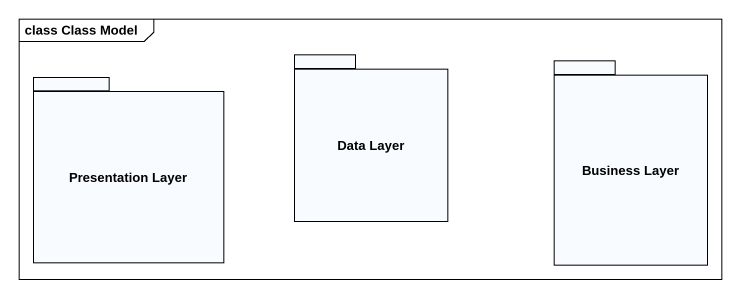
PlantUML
@startuml
mainframe class Class Model
package "Data Layer" as Data_Layer {
}
package "Business Layer" as Business_Layer {
}
package "Presentation Layer" as Presentation_Layer {
}
@enduml
